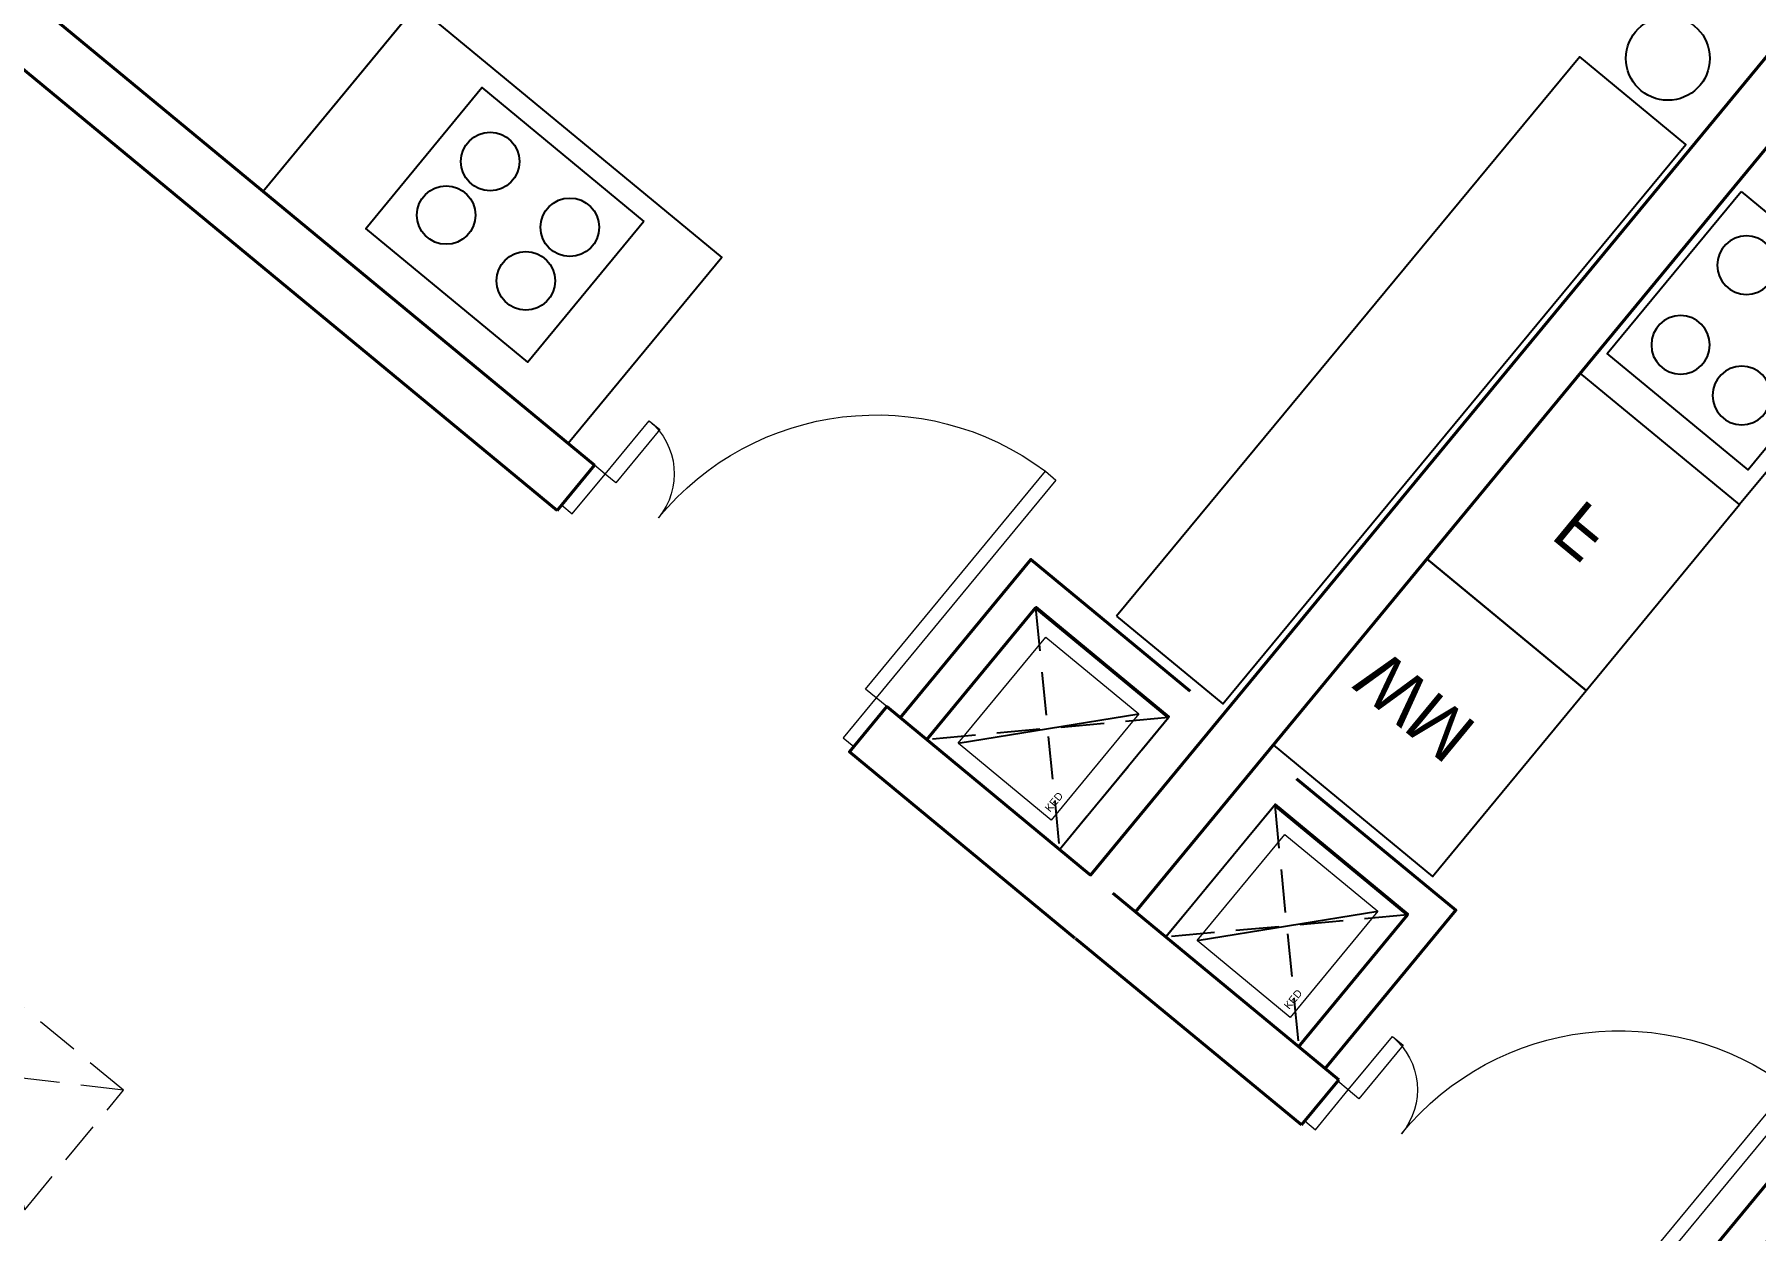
# Model space of a CAD drawing. Header units: millimetres. Extents: x -361702973 to 361248309, y -278557090 to 278849308.
# Drawn here: x 100711 to 105707, y 112395 to 115868 of the extents above; entities that cross this region are included whole.
import ezdxf

# ---------------------------------------------------------------- set-up
doc = ezdxf.new("R2010")
doc.units = ezdxf.units.MM
doc.header["$MEASUREMENT"] = 0
doc.linetypes.add('HIDDEN', pattern=[0.375, 0.25, -0.125])
for name, color, linetype in [('A-ANNO-ROOM', 50, 'Continuous'), ('A-FLOR-STRS', 1, 'Continuous'), ('A-FURNITURE', 251, 'Continuous'), ('A-UNIT', 1, 'Continuous'), ('KT-Tuong', 1, 'Continuous'), ('MEP-M-DUCT-15', 6, 'Continuous'), ('MEP-M-DUCT-25', 7, 'Continuous'), ('SPE-MEP-General', 170, 'Continuous'), ('trục hút mùi', 21, 'Continuous')]:
    doc.layers.add(name, color=color, linetype=linetype)
for name, color, linetype, lineweight in [('KT-lomo nuoc', 3, 'HIDDEN', 5), ('KT-Net cat', 1, 'Continuous', 40), ('KT-Net cua', 87, 'Continuous', 9), ('SPE-MEP-HVAC', 140, 'Continuous', 0), ('SPE-MEP-M-WALL OPENING', 81, 'Continuous', 0)]:
    doc.layers.add(name, color=color, linetype=linetype, lineweight=lineweight)
doc.styles.add('220126_HDN_HBA typical plan$0$210902_YS plan 330pm ver13$0$01 Level 1$0$CENTURY GOTHIC', font='GOTHIC.TTF')
doc.styles.add('220126_HDN_HBA typical plan$0$211210_HDN_HBA_TYPICAL PLAN CORE OPT 1$0$HBA-Text', font='GOTHIC.TTF')
doc.styles.get("Standard").update_dxf_attribs({"font": 'arial.ttf'})

# ---------------------------------------------------------------- blocks, each defined once
blk = doc.blocks.new('A$C21AF0CCA')
at = {"layer": 'A-ANNO-ROOM', "insert": (1197.6, 814.7), "char_height": 600, "attachment_point": 2, "rotation": 0.1054, "style": '220126_HDN_HBA typical plan$0$211210_HDN_HBA_TYPICAL PLAN CORE OPT 1$0$HBA-Text'}
blk.add_mtext_dynamic_manual_height_columns('A2a+', width=722857412.874, gutter_width=9765.6, heights=[0], dxfattribs=at)
blk = doc.blocks.new('*U28')
at = {"color": 0}
for points in [[(-1100, -150), (-1100, 0), (-1060, 0), (-1060, -150)], [(-40, -150), (-40, 0), (0, 0), (0, -150)], [(-1020, -150), (-1060, -150), (-1060, -351), (-1020, -351)], [(-40, -150), (-80, -150), (-80, -970), (-40, -970)]]:
    blk.add_lwpolyline(points, close=True, dxfattribs=at)
for centre, radius, start, end in [((-1060.5, -150.4), 200.5, 270.1539, 0.0507), ((-41.5, -152.4), 818.5, 179.8292, 267.3066)]:
    blk.add_arc(centre, radius, start, end, dxfattribs=at)
blk = doc.blocks.new('*U320')
at = {"layer": 'KT-lomo nuoc', "ltscale": 500}
for p, q in [((286.5, 347), (1580.7, -1305.4)), ((1867.2, -958.4), (0, 0))]:
    blk.add_line(p, q, dxfattribs=at)
blk.add_lwpolyline([(286.5, 347), (1867.2, -958.4), (1580.7, -1305.4), (0, 0)], close=True, dxfattribs=at)
blk = doc.blocks.new('Condo-1BR')
at = {"layer": 'A-FURNITURE'}
for points in [[(2149.5, -169.3), (3298.7, -169.3), (3298.7, -869.3), (2149.5, -869.3)], [(3298.7, -169.5), (4098.7, -169.5), (4098.7, -965.7), (3298.7, -965.7)], [(2390.5, -806.4), (2390.5, -276.4), (3000.5, -276.4), (3000.5, -806.4)], [(603, -796.3), (203, -796.3), (200.3, -2905), (600.3, -2905)]]:
    blk.add_lwpolyline(points, close=True, dxfattribs=at)
for centre, radius in [((2545.1, -455.1, 0.1), 85), ((2845.1, -455.1, 0.1), 85), ((2545.5, -656.4, 0.1), 85), ((2845.5, -656.4, 0.1), 85), ((399.9, -3064.5, 0), 121.7)]:
    blk.add_circle(centre, radius, dxfattribs=at)
at = {"layer": 'KT-Net cat'}
for p, q in [((2050.1, 0.6, 0), (6399.6, 0.4, 0)), ((2050.1, -169.4, 0), (2050.1, 0.6)), ((2050.1, -169.4, 0), (4098.7, -169.5, 0))]:
    blk.add_line(p, q, dxfattribs=at)
at = {"layer": 'KT-Net cat', "elevation": 0}
blk.add_lwpolyline([(182.6, -10099.3), (182.4, -169.3), (950.1, -169.3), (950.1, 0.6), (101.3, 1.5)], dxfattribs=at)
at = {"layer": 'KT-lomo nuoc', "linetype": 'HIDDEN', "xscale": -1, "rotation": 140.4450093025148}
blk.add_blockref('*U320', (4248.7, -169.5), dxfattribs=at)
at = {"layer": 'KT-Net cua', "xscale": -0.9999999999999998}
blk.add_blockref('*U28', (950.1, -19.3, 0), dxfattribs=at)
blk = doc.blocks.new('*U99')
at = {"color": 0}
blk.add_lwpolyline([(0, 0), (400, 0), (400, 350), (0, 350)], close=True, dxfattribs=at)
at = {"layer": 'MEP-M-DUCT-15'}
for points in [[(50, 50), (50, 300), (150, 200), (50, 50)], [(350, 300), (50, 300), (150, 200), (350, 300)]]:
    blk.add_solid(points, dxfattribs=at)
at = {"layer": 'MEP-M-DUCT-25'}
blk.add_line((0, 0), (400, 350), dxfattribs=at)
blk = doc.blocks.new('A$C3AE13516')
at = {"layer": 'SPE-MEP-General'}
blk.add_lwpolyline([(0, -500), (500, -500), (500, 0), (0, 0)], close=True, dxfattribs=at)
at = {"layer": 'SPE-MEP-M-WALL OPENING', "color": 1, "extrusion": (-1.42937e-21, 0, -1), "zscale": -1, "rotation": 180.0104958576382}
blk.add_blockref('*U99', (-50, -76.8), dxfattribs=at)
at = {"layer": 'SPE-MEP-M-WALL OPENING', "color": 1, "insert": (64.6, -410.8, 0), "char_height": 21.77, "attachment_point": 7, "rotation": 359.979}
blk.add_mtext_dynamic_manual_height_columns('KED', width=18.102, gutter_width=108866.8, heights=[0], dxfattribs=at)
blk = doc.blocks.new('shaft-1')
at = {"layer": 'SPE-MEP-HVAC', "color": 1}
for p, rotation in [((-81332.5, 11508.1, 0), 9.552150015119872e-07), ((-81332.2, 10608.1, 0), 9.552234522457752e-07)]:
    blk.add_blockref('A$C3AE13516', p, dxfattribs=dict(at, rotation=rotation))
blk = doc.blocks.new('*U318')
at = {"layer": 'KT-lomo nuoc', "ltscale": 500}
for p, q in [((1209.8, 1465), (347, -286.5)), ((1556.8, 1178.5), (0, 0))]:
    blk.add_line(p, q, dxfattribs=at)
blk.add_lwpolyline([(1209.8, 1465), (1556.8, 1178.5), (347, -286.5), (0, 0)], close=True, dxfattribs=at)
blk = doc.blocks.new('Condo-Studio')
at = {"layer": 'A-FURNITURE'}
blk.add_line((784.9, -4006.5, 0.1), (784.9, -2202.4, 0), dxfattribs=at)
at = {"layer": 'A-FURNITURE', "elevation": 0}
for points in [[(184.9, -802.4), (784.6, -802.4), (784.6, -1502.4), (184.9, -1502.4)], [(184.9, -1502.4), (784.6, -1502.4), (784.6, -2202.4), (184.9, -2202.4)]]:
    blk.add_lwpolyline(points, close=True, dxfattribs=at)
at = {"layer": 'A-FURNITURE', "ltscale": 5, "elevation": 0}
blk.add_lwpolyline([(209.3, -2905.8), (739.3, -2905.8), (739.3, -2295.8), (209.3, -2295.8)], close=True, dxfattribs=at)
at = {"layer": 'A-FURNITURE', "ltscale": 5}
for centre in [(357.5, -2450.8, 0), (587.5, -2450.8, 0), (357.5, -2750.8, 0)]:
    blk.add_circle(centre, 85, dxfattribs=at)
at = {"layer": 'KT-Net cat'}
for p, q in [((100, -3.9, 0), (950.9, -3.9, 0)), ((950.9, -3.9, 0), (950.9, -173.9, 0)), ((100, -173.9, 0), (950.9, -173.9, 0)), ((184.9, -173.9, 0), (184.8, -10104, 0)), ((2100.9, -174, 0), (2099.8, -2506.6, 0))]:
    blk.add_line(p, q, dxfattribs=at)
at = {"layer": 'KT-lomo nuoc', "linetype": 'HIDDEN', "rotation": 129.5500000320546}
blk.add_blockref('*U318', (4104.9, -624, 0), dxfattribs=at)
at = {"layer": 'KT-Net cua'}
blk.add_blockref('*U28', (2050.9, -18.9, 0), dxfattribs=at)
at = {"layer": 'A-FURNITURE', "char_height": 150, "width": 310.863, "attachment_point": 4, "style": '220126_HDN_HBA typical plan$0$210902_YS plan 330pm ver13$0$01 Level 1$0$CENTURY GOTHIC'}
for s, insert in [('WM', (253, -1150.4, 0)), ('F', (419.9, -1852.5, 0.1))]:
    blk.add_mtext(s, dxfattribs=dict(at, insert=insert))
blk = doc.blocks.new('*U279')
at = {"linetype": 'HIDDEN', "ltscale": 500}
for p, q in [((411.8, 181.4), (282.2, -640.6)), ((694, -459.2), (0, 0))]:
    blk.add_line(p, q, dxfattribs=at)
blk.add_lwpolyline([(411.8, 181.4), (694, -459.2), (282.2, -640.6), (0, 0)], close=True, dxfattribs=at)
blk = doc.blocks.new('trucktnuoctang36')
at = {"layer": 'SPE-MEP-HVAC', "linetype": 'HIDDEN', "ltscale": 1000, "xscale": -1, "rotation": 254.2212213649985}
blk.add_blockref('*U279', (9767.2, 12078.5, 0), dxfattribs=at)
blk = doc.blocks.new('*U315')
at = {"linetype": 'HIDDEN', "ltscale": 500}
for p, q in [((454, 200), (201.6, -457.6)), ((655.5, -257.6), (0, 0))]:
    blk.add_line(p, q, dxfattribs=at)
blk.add_lwpolyline([(454, 200), (655.5, -257.6), (201.6, -457.6), (0, 0)], close=True, dxfattribs=at)
blk = doc.blocks.new('A$Cc3a6237a')
at = {"layer": 'KT-Net cat', "elevation": 0}
for points in [[(-18203.5, 2927.4), (-18666.2, 3309.4), (-19045.7, 2849.8)], [(-18267.2, 2850.3), (-18652.8, 3168.6), (-18968.6, 2786.2)], [(-17894.9, 2672.9), (-17432.3, 2290.8), (-17811.8, 1831.2)], [(-17958.6, 2595.8), (-17573.1, 2277.4), (-17888.9, 1894.9)]]:
    blk.add_lwpolyline(points, dxfattribs=at)
at = {"layer": 'trục hút mùi', "linetype": 'HIDDEN', "ltscale": 1000, "xscale": -1, "rotation": 254.2212213649985}
for p in [(-18583.1, 2467.8, 0), (-17888.9, 1894.9)]:
    blk.add_blockref('*U315', p, dxfattribs=at)

msp = doc.modelspace()

# ---------------------------------------------------------------- block references
at = {"layer": 'A-ANNO-ROOM'}
for p in [(-193366.6, 192838, 0), (-194725.1, 187914.8, 0), (-204628.5, 156603.4, 0), (-263479.6, 50485.1, 0), (-269121.2, 49296.6, 0), (-249390.3, 45734.4, 0), (-231828.1, 44407.8, 0), (-260545.4, 42210.5, 0), (-266006, 40714.4, 0), (-231175.9, 40645.5, 0), (-228303.7, 35687.8, 0)]:
    msp.add_blockref('A$C21AF0CCA', p, dxfattribs=at)

# ---------------------------------------------------------------- next in the draw order: block references
at = {"layer": 'A-UNIT', "transparency": 33554618, "rotation": 140.4475168924029}
msp.add_blockref('Condo-1BR', (103809.7, 113180.7, 0), dxfattribs=at)

# ---------------------------------------------------------------- next in the draw order: block references
at = {"layer": 'A-FLOR-STRS', "extrusion": (-5.78826e-07, 4.78016e-07, 1), "rotation": 50.4488267371896}
msp.add_blockref('shaft-1', (163964.3, 169204.2, 0), dxfattribs=at)

# ---------------------------------------------------------------- next in the draw order: block references
at = {"layer": 'A-UNIT', "xscale": -1, "rotation": 140.4476535076448}
msp.add_blockref('Condo-Studio', (103653.4, 113304.2, 0), dxfattribs=at)

# ---------------------------------------------------------------- next in the draw order: block references
at = {"layer": 'KT-Net cat'}
msp.add_blockref('A$Cc3a6237a', (122269.7, 111034.1), dxfattribs=at)
at = {"layer": 'KT-Tuong'}
msp.add_blockref('trucktnuoctang36', (90915.3, 100377.1, 0), dxfattribs=at)

doc.saveas('drawing.dxf')
